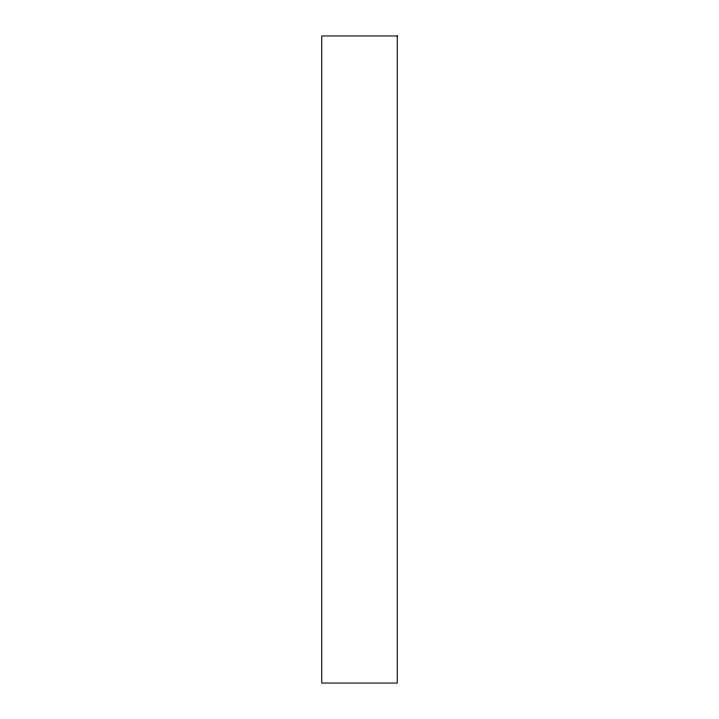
<?xml version="1.0" encoding="UTF-8"?>
<svg xmlns="http://www.w3.org/2000/svg" width="719" height="719" viewBox="0 0 719 719"><rect width="100%" height="100%" fill="white"/><g stroke="black" fill="none" stroke-linecap="round" stroke-linejoin="round"><path stroke-width="1.08" d="M397.248 35.95L321.752 35.95L321.752 683.05L397.248 683.05L397.248 35.95"/></g></svg>
